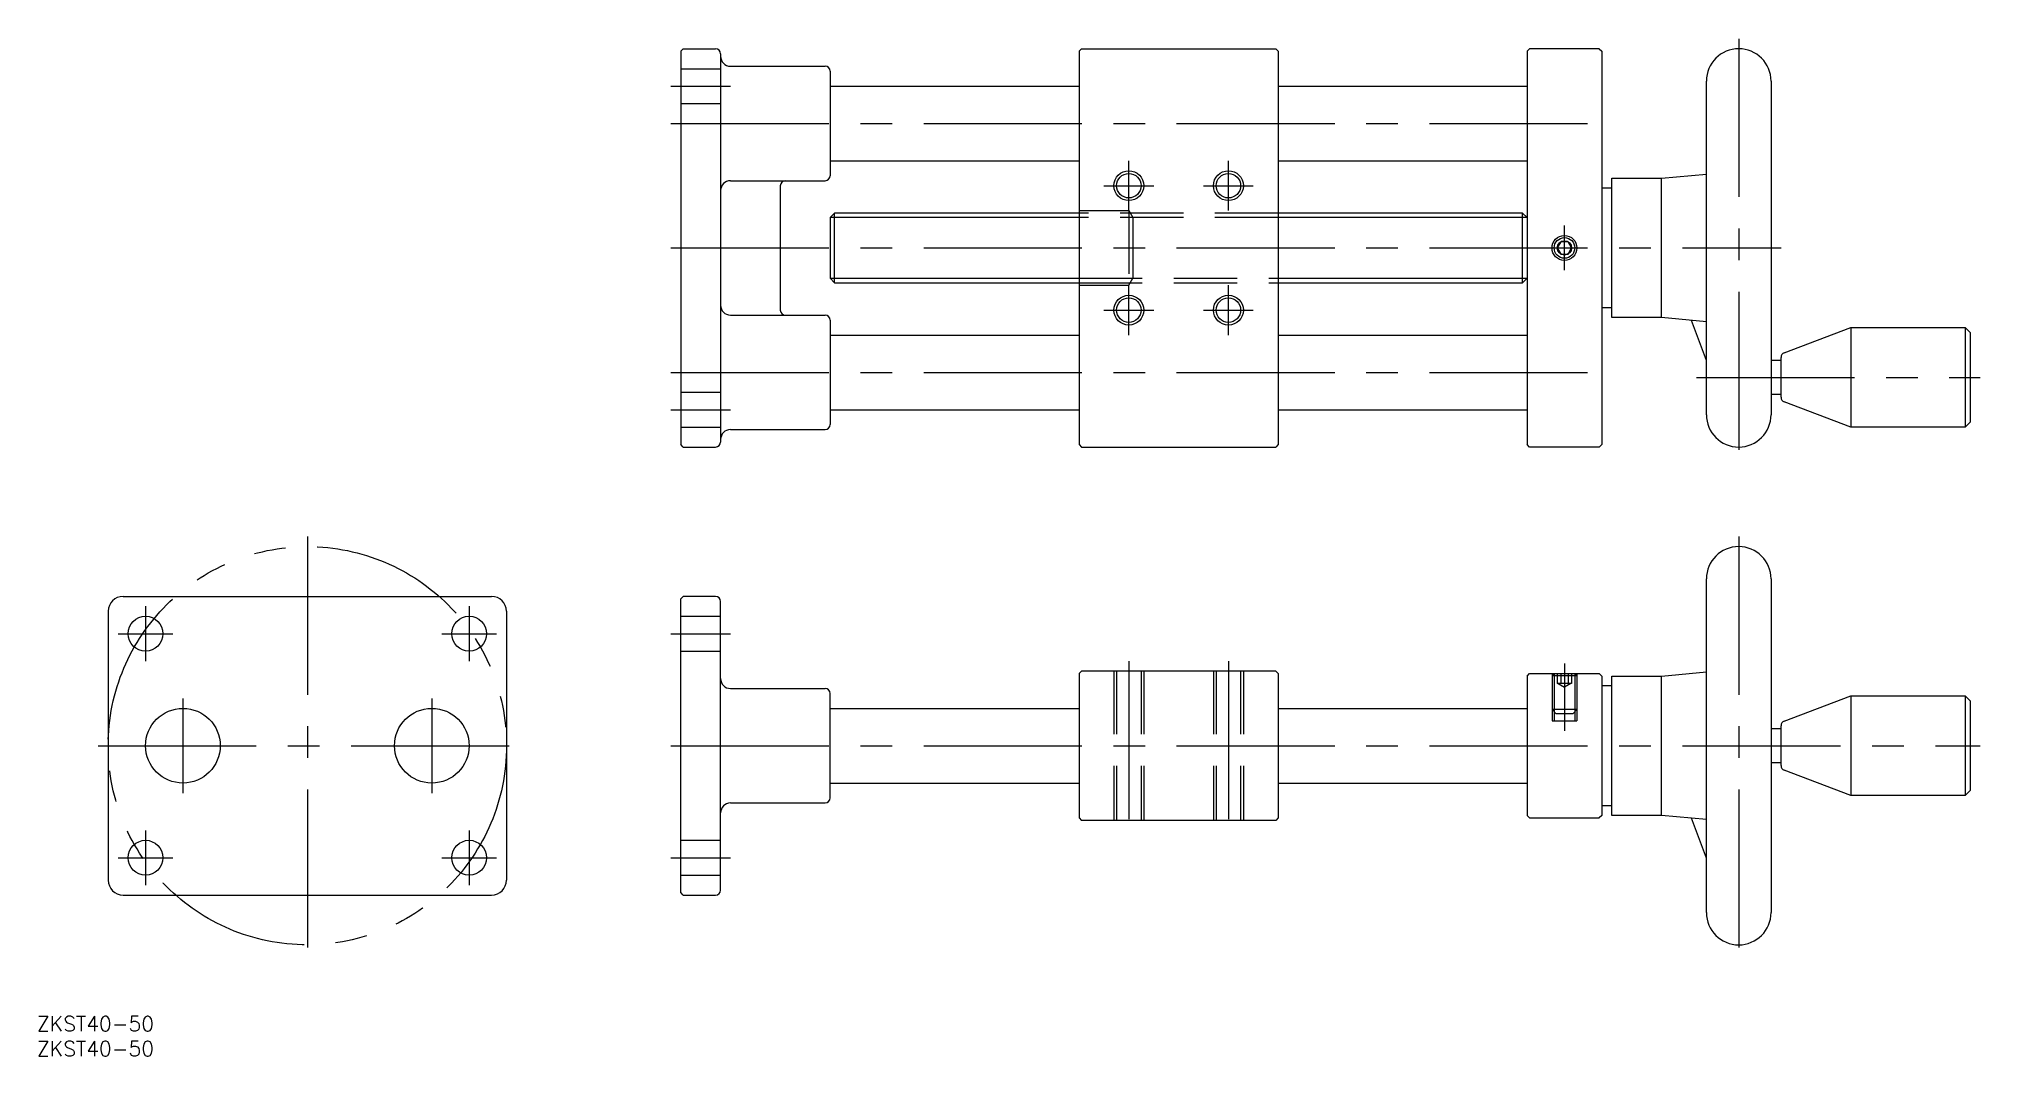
# Model space of a CAD drawing. Extents: x -54 to 336, y -62 to 142.
import ezdxf

# ---------------------------------------------------------------- set-up
doc = ezdxf.new("R2010")
doc.units = 0
for name, pattern in [('CENTER', [50.8, 31.75, -6.35, 6.35, -6.35]), ('DASHED', [19.05, 12.7, -6.35]), ('PHANTOM', [63.5, 31.75, -6.35, 6.35, -6.35, 6.35, -6.35])]:
    doc.linetypes.add(name, pattern=pattern)
doc.layers.get('0').update_dxf_attribs({"linetype": 'CONTINUOUS'})
doc.layers.add('CENTER', color=1, linetype='CENTER')
doc.styles.get("Standard").update_dxf_attribs({"font": 'txt.shx', "height": 3, "bigfont": 'bigfont.shx'})

msp = doc.modelspace()

# ---------------------------------------------------------------- linework, layer by layer
at = {"color": 7, "linetype": 'CONTINUOUS'}
for p, q in [((75, 139.5), (75.5, 140)), ((75, 139.5), (75, 60.5)), ((75.5, 140), (82, 140)), ((83, 139), (83, 61)), ((85, 136.5), (104, 136.5)), ((155.5, 140), (155, 139.5)), ((155, 139.5), (155, 60.5)), ((155.5, 140), (194.5, 140)), ((195, 139.5), (194.5, 140)), ((195, 139.5), (195, 60.5)), ((245.5, 140), (245, 139.5)), ((245, 139.5), (245, 60.5)), ((259.5, 140), (245.5, 140)), ((259.5, 140), (260, 139.5)), ((260, 139.5), (260, 60.5)), ((105, 135.5), (105, 114.5)), ((281, 66.5), (281, 133.5)), ((294, 133.5), (294, 66.5)), ((105, 132.5), (155, 132.5)), ((195, 132.5), (245, 132.5)), ((105, 117.5), (155, 117.5)), ((195, 117.5), (245, 117.5)), ((85, 113.5), (104, 113.5)), ((262, 114), (272, 114)), ((262, 86), (262, 114)), ((272, 114), (281, 114.84)), ((272, 86), (272, 114)), ((95, 112.5), (95, 87.5)), ((262, 112), (260, 112)), ((105, 106.1), (105.9, 107)), ((105, 106.1), (105, 93.9)), ((105.9, 93), (105.9, 107)), ((155, 107), (105.9, 107)), ((244.1, 107), (195, 107)), ((245, 106.1), (244.1, 107)), ((244.1, 93), (244.1, 107)), ((251.78, 101.25), (251.06, 100)), ((251.06, 100), (251.78, 98.75)), ((253.22, 101.25), (251.78, 101.25)), ((251.78, 98.75), (253.22, 98.75)), ((253.94, 100), (253.22, 101.25)), ((253.22, 98.75), (253.94, 100)), ((105, 93.9), (105.9, 93)), ((245, 93.9), (244.1, 93)), ((105.9, 93), (155, 93)), ((195, 93), (244.1, 93)), ((85, 86.5), (104, 86.5)), ((260, 88), (262, 88)), ((272, 86), (262, 86)), ((281, 85.16), (272, 86)), ((105, 85.5), (105, 64.5)), ((105, 82.5), (155, 82.5)), ((195, 82.5), (245, 82.5)), ((281, 77.39), (277.99, 85.44)), ((296.65, 78.94), (310, 84)), ((310, 84), (333, 84)), ((310, 84), (310, 64)), ((333, 84), (333, 64)), ((333, 84), (334, 83)), ((334, 83), (334, 65)), ((296, 70), (296, 78)), ((294, 77.44), (296, 77.44)), ((296, 70.56), (294, 70.56)), ((105, 67.5), (155, 67.5)), ((195, 67.5), (245, 67.5)), ((310, 64), (296.65, 69.06)), ((85, 63.5), (104, 63.5)), ((333, 64), (310, 64)), ((334, 65), (333, 64)), ((75.5, 60), (75, 60.5)), ((75.5, 60), (82, 60)), ((155, 60.5), (155.5, 60)), ((155.5, 60), (194.5, 60)), ((195, 60.5), (194.5, 60)), ((245.5, 60), (245, 60.5)), ((259.5, 60), (245.5, 60)), ((259.5, 60), (260, 60.5)), ((281, -33.5), (281, 33.5)), ((294, 33.5), (294, -33.5)), ((-37, 30), (37, 30)), ((75.5, 30), (75, 29.5)), ((75, -29.5), (75, 29.5)), ((82, 30), (75.5, 30)), ((83, -29), (83, 29)), ((-40, 27), (-40, -27)), ((40, 27), (40, -27)), ((155, 14.5), (155.5, 15)), ((155, 14.5), (155, -14.5)), ((194.5, 15), (155.5, 15)), ((194.5, 15), (195, 14.5)), ((195, 14.5), (195, -14.5)), ((245, 14), (245.5, 14.5)), ((245, 14), (245, -14)), ((245.5, 14.5), (259.5, 14.5)), ((259.5, 14.5), (260, 14)), ((260, 14), (260, -14)), ((262, 12), (260, 12)), ((262, -14), (262, 14)), ((262, 14), (272, 14)), ((272, 14), (281, 14.84)), ((272, -14), (272, 14)), ((85, 11.5), (104, 11.5)), ((105, -10.5), (105, 10.5)), ((296.65, 4.94), (310, 10)), ((310, 10), (333, 10)), ((310, 10), (310, -10)), ((333, 10), (333, -10)), ((333, 10), (334, 9)), ((334, 9), (334, -9)), ((105, 7.5), (155, 7.5)), ((195, 7.5), (245, 7.5)), ((296, -4), (296, 4)), ((294, 3.44), (296, 3.44)), ((296, -3.44), (294, -3.44)), ((105, -7.5), (155, -7.5)), ((195, -7.5), (245, -7.5)), ((310, -10), (296.65, -4.94)), ((85, -11.5), (104, -11.5)), ((333, -10), (310, -10)), ((334, -9), (333, -10)), ((155, -14.5), (155.5, -15)), ((194.5, -15), (155.5, -15)), ((195, -14.5), (194.5, -15)), ((245.5, -14.5), (245, -14)), ((245.5, -14.5), (259.5, -14.5)), ((260, -14), (259.5, -14.5)), ((260, -12), (262, -12)), ((272, -14), (262, -14)), ((281, -14.84), (272, -14)), ((281, -22.61), (277.99, -14.56)), ((-37, -30), (37, -30)), ((75.5, -30), (75, -29.5)), ((75.5, -30), (82, -30))]:
    msp.add_line(p, q, dxfattribs=at)
at = {"color": 3, "linetype": 'DASHED'}
for p, q in [((75, 136), (83, 136)), ((75, 129), (83, 129)), ((155, 107.5), (165, 107.5)), ((195, 107), (155, 107)), ((195, 106.1), (155, 106.1)), ((165, 107.5), (165, 92.5)), ((165, 107.5), (165.81, 106.1)), ((165.81, 106.1), (165.81, 93.9)), ((155, 93.9), (195, 93.9)), ((165, 92.5), (165.81, 93.9)), ((155, 93), (195, 93)), ((155, 92.5), (165, 92.5)), ((75, 71), (83, 71)), ((75, 64), (83, 64)), ((75, 26), (83, 26)), ((75, 19), (83, 19)), ((162, 15), (162, -15)), ((162.54, 15), (162.54, -15)), ((167.46, 15), (167.46, -15)), ((168, 15), (168, -15)), ((182, 15), (182, -15)), ((182.54, 15), (182.54, -15)), ((187.46, 15), (187.46, -15)), ((188, 15), (188, -15)), ((250, 14.5), (250, 5)), ((250.43, 14.5), (250, 14.07)), ((255, 14.07), (250, 14.07)), ((250.43, 14.5), (250.43, 5)), ((251.06, 14.5), (251.06, 12.5)), ((253.94, 12.5), (251.06, 12.5)), ((251.25, 12.5), (252.5, 11.78)), ((251.78, 14.5), (251.78, 12.5)), ((253.75, 12.5), (252.5, 11.78)), ((253.22, 14.5), (253.22, 12.5)), ((253.94, 14.5), (253.94, 12.5)), ((254.57, 14.5), (254.57, 5)), ((255, 14.07), (254.57, 14.5)), ((255, 14.5), (255, 5)), ((255, 7.25), (250, 7.25)), ((250, 7.25), (250.75, 6.5)), ((250, 5), (255, 5)), ((250.75, 6.5), (254.25, 6.5)), ((255, 7.25), (254.25, 6.5)), ((75, -19), (83, -19)), ((75, -26), (83, -26))]:
    msp.add_line(p, q, dxfattribs=at)
at = {"color": 3, "linetype": 'CONTINUOUS'}
for p, q in [((155, 106.1), (105, 106.1)), ((245, 106.1), (195, 106.1)), ((105, 93.9), (155, 93.9)), ((195, 93.9), (245, 93.9))]:
    msp.add_line(p, q, dxfattribs=at)
for centre, radius in [((165, 112.5), 3), ((185, 112.5), 3), ((252.5, 100), 2.07), ((165, 87.5), 3), ((185, 87.5), 3)]:
    msp.add_circle(centre, radius, dxfattribs=at)
at = {"color": 7, "linetype": 'CONTINUOUS'}
for centre, radius in [((165, 112.5), 2.46), ((185, 112.5), 2.46), ((252.5, 100), 2.5), ((252.5, 100), 1.44), ((165, 87.5), 2.46), ((185, 87.5), 2.46), ((-32.5, 22.5), 3.5), ((32.5, 22.5), 3.5), ((-25, 0), 7.5), ((25, 0), 7.5), ((-32.5, -22.5), 3.5), ((32.5, -22.5), 3.5)]:
    msp.add_circle(centre, radius, dxfattribs=at)
at = {"color": 3, "linetype": 'PHANTOM'}
msp.add_circle((0, 0), 40, dxfattribs=at)
at = {"color": 7, "linetype": 'CONTINUOUS'}
for centre, radius, start, end in [((82, 139), 1, 0, 90), ((85, 138.5), 2, 180, 270), ((104, 135.5), 1, 0, 90), ((287.5, 133.5), 6.5, 0, 180), ((85, 111.5), 2, 90, 180), ((96, 112.5), 1, 90, 180), ((104, 114.5), 1, 270, 0), ((85, 88.5), 2, 180, 270), ((96, 87.5), 1, 180, 270), ((104, 85.5), 1, 0, 90), ((297, 78), 1, 110.7702, 180), ((287.5, 66.5), 6.5, 180, 0), ((297, 70), 1, 180, 249.2298), ((85, 61.5), 2, 90, 180), ((104, 64.5), 1, 270, 0), ((82, 61), 1, 270, 0), ((287.5, 33.5), 6.5, 0, 180), ((-37, 27), 3, 90, 180), ((37, 27), 3, 0, 90), ((82, 29), 1, 0, 90), ((85, 13.5), 2, 180, 270), ((104, 10.5), 1, 0, 90), ((297, 4), 1, 110.7702, 180), ((297, -4), 1, 180, 249.2298), ((85, -13.5), 2, 90, 180), ((104, -10.5), 1, 270, 0), ((-37, -27), 3, 180, 270), ((37, -27), 3, 270, 0), ((82, -29), 1, 270, 0), ((287.5, -33.5), 6.5, 180, 0)]:
    msp.add_arc(centre, radius, start, end, dxfattribs=at)
at = {"layer": 'CENTER', "color": 1, "linetype": 'CENTER'}
for p, q in [((287.5, 142), (287.5, 58)), ((73, 132.5), (85, 132.5)), ((73, 125), (262, 125)), ((165, 107.5), (165, 117.5)), ((185, 107.5), (185, 117.5)), ((160, 112.5), (170, 112.5)), ((180, 112.5), (190, 112.5)), ((252.5, 95.5), (252.5, 104.5)), ((73, 100), (296, 100)), ((165, 82.5), (165, 92.5)), ((185, 82.5), (185, 92.5)), ((160, 87.5), (170, 87.5)), ((180, 87.5), (190, 87.5)), ((73, 75), (262, 75)), ((279, 74), (336, 74)), ((73, 67.5), (85, 67.5)), ((0, 42), (0, -42)), ((287.5, 42), (287.5, -42)), ((-32.5, 28), (-32.5, 17)), ((32.5, 28), (32.5, 17)), ((-38, 22.5), (-27, 22.5)), ((27, 22.5), (38, 22.5)), ((73, 22.5), (85, 22.5)), ((165, 17), (165, -17)), ((185, 17), (185, -17)), ((252.5, 16.5), (252.5, 3)), ((-25, 9.5), (-25, -9.5)), ((25, 9.5), (25, -9.5)), ((-42, 0), (42, 0)), ((73, 0), (336, 0)), ((-32.5, -17), (-32.5, -28)), ((32.5, -17), (32.5, -28)), ((-38, -22.5), (-27, -22.5)), ((27, -22.5), (38, -22.5)), ((73, -22.5), (85, -22.5))]:
    msp.add_line(p, q, dxfattribs=at)

# ---------------------------------------------------------------- texts
at = {"color": 7, "linetype": 'CONTINUOUS'}
for p in [(-54.32, -57.36), (-54.32, -62.36)]:
    msp.add_text('ZKST40-50', height=3, dxfattribs=at).set_placement(p)

doc.saveas('drawing.dxf')
